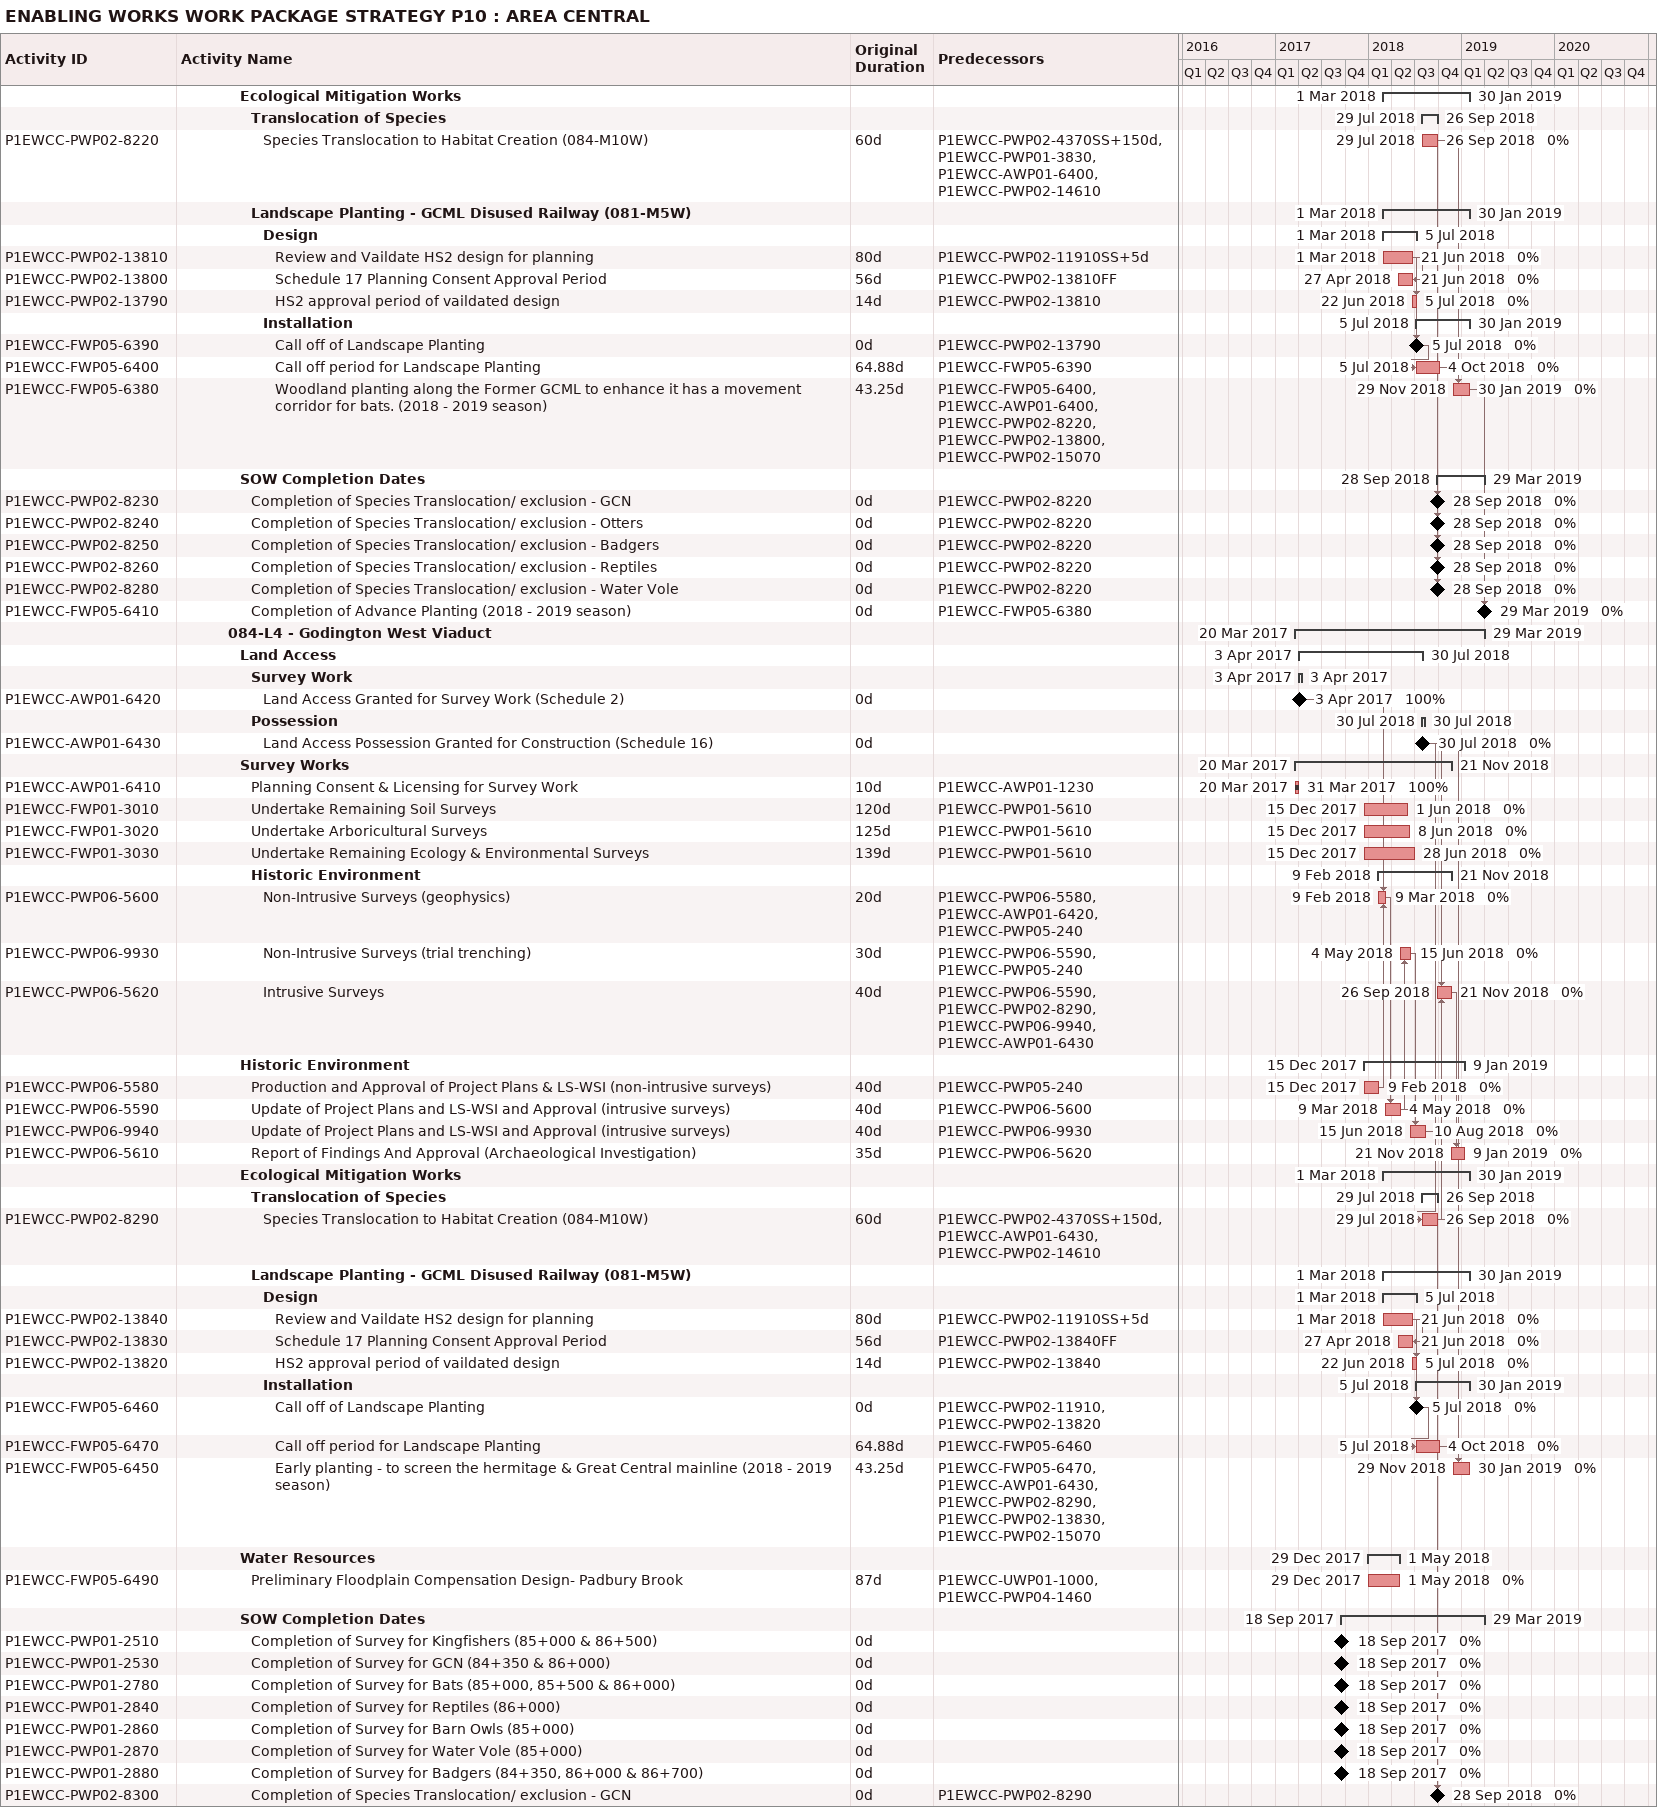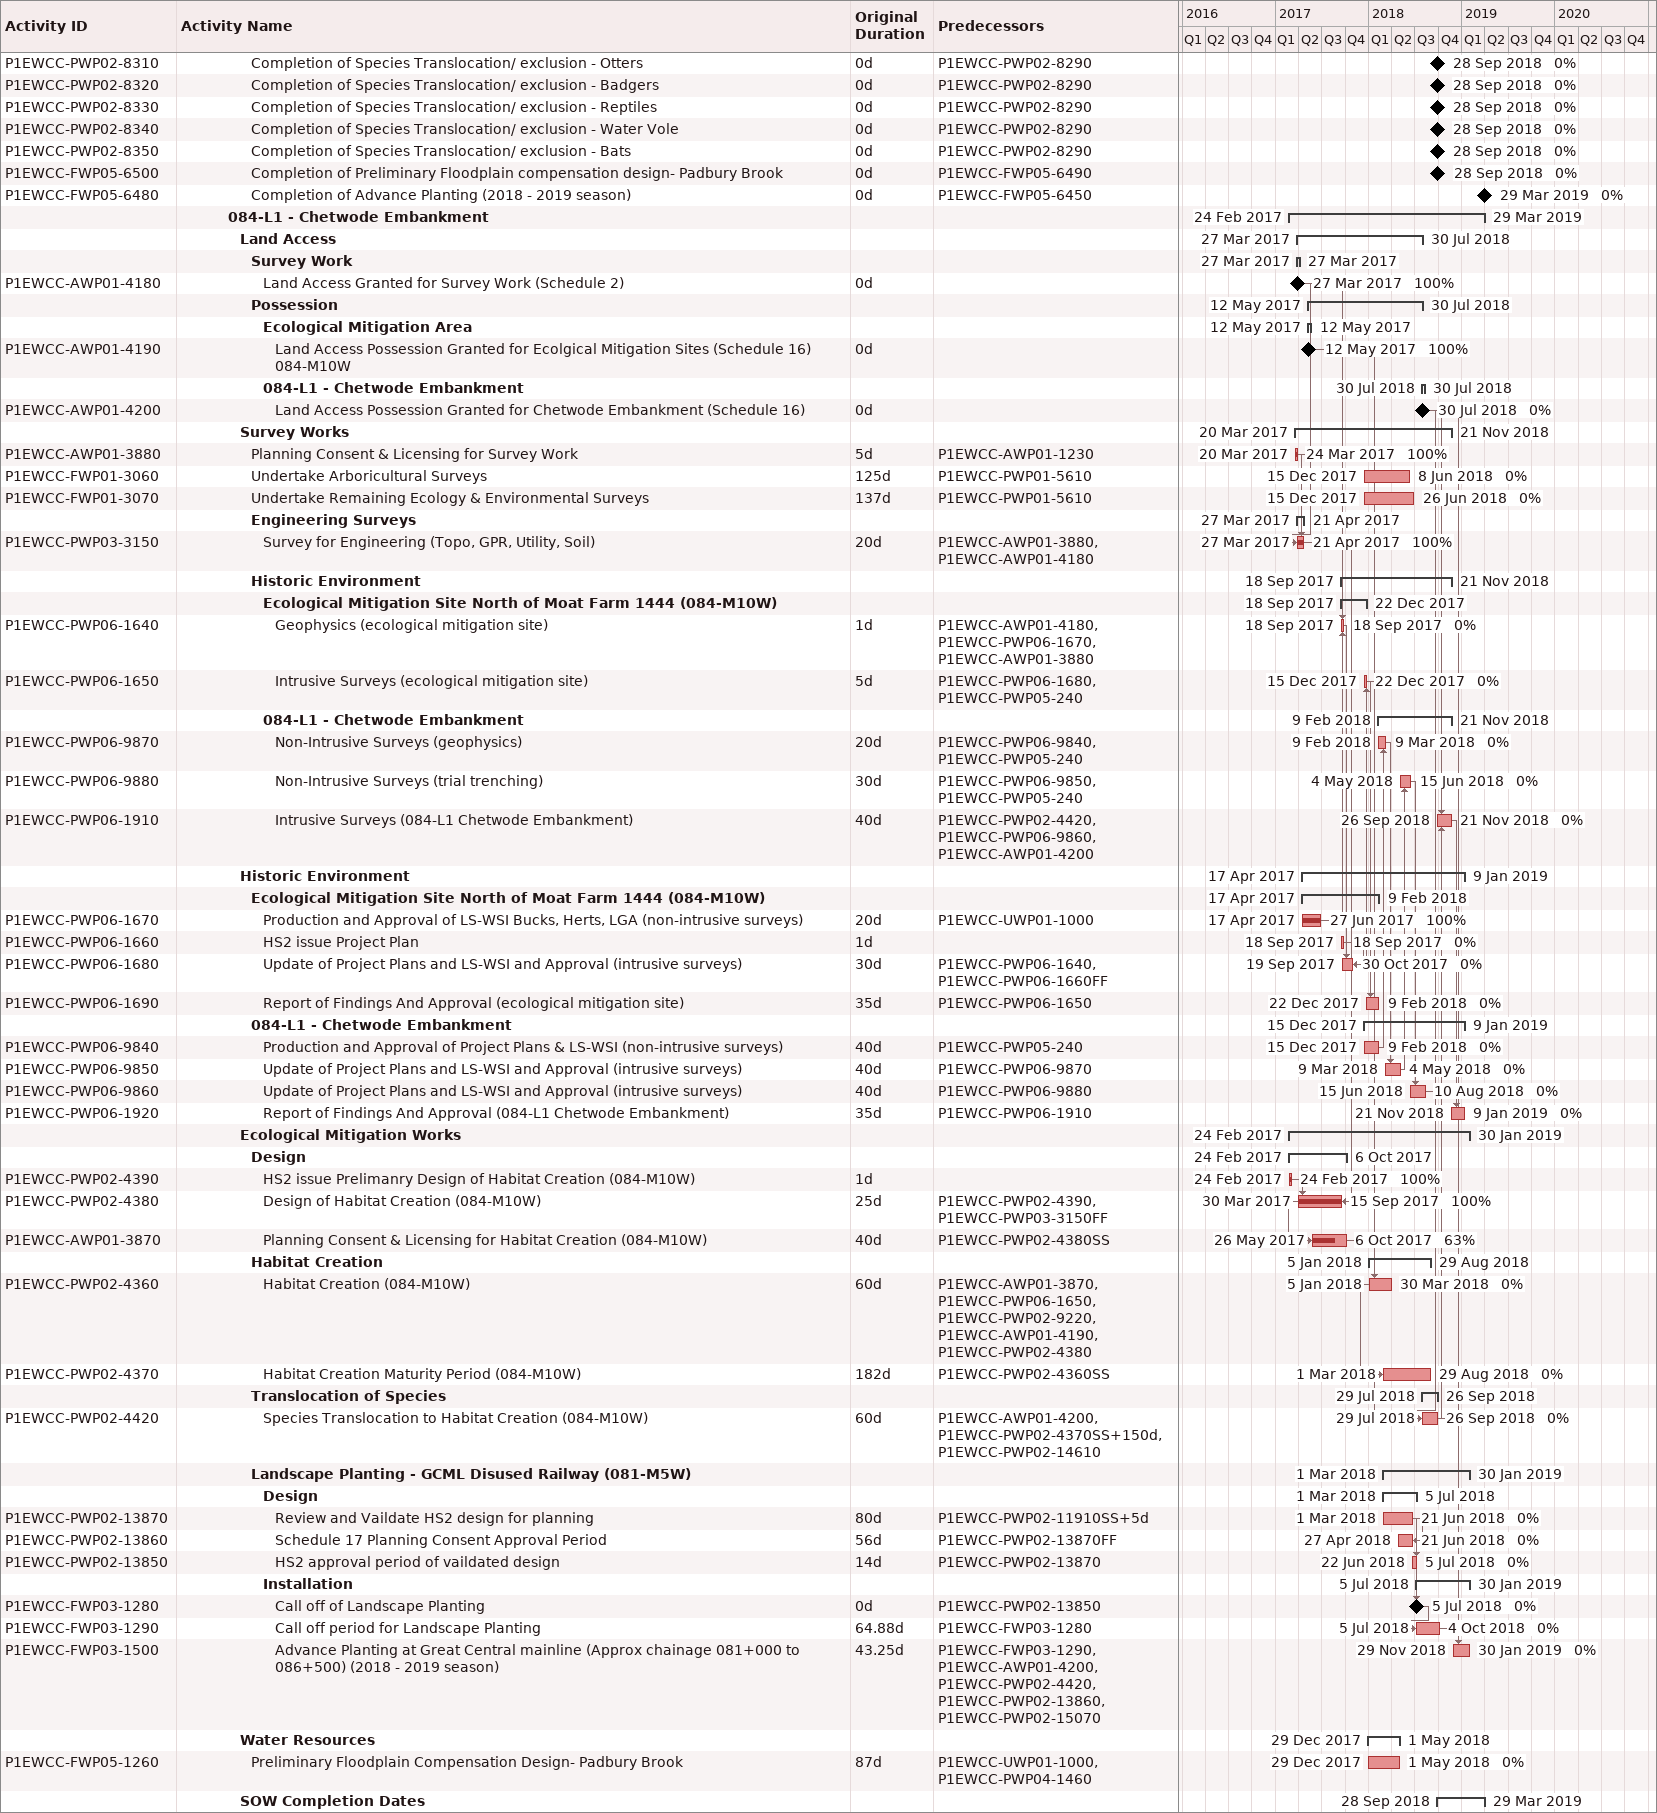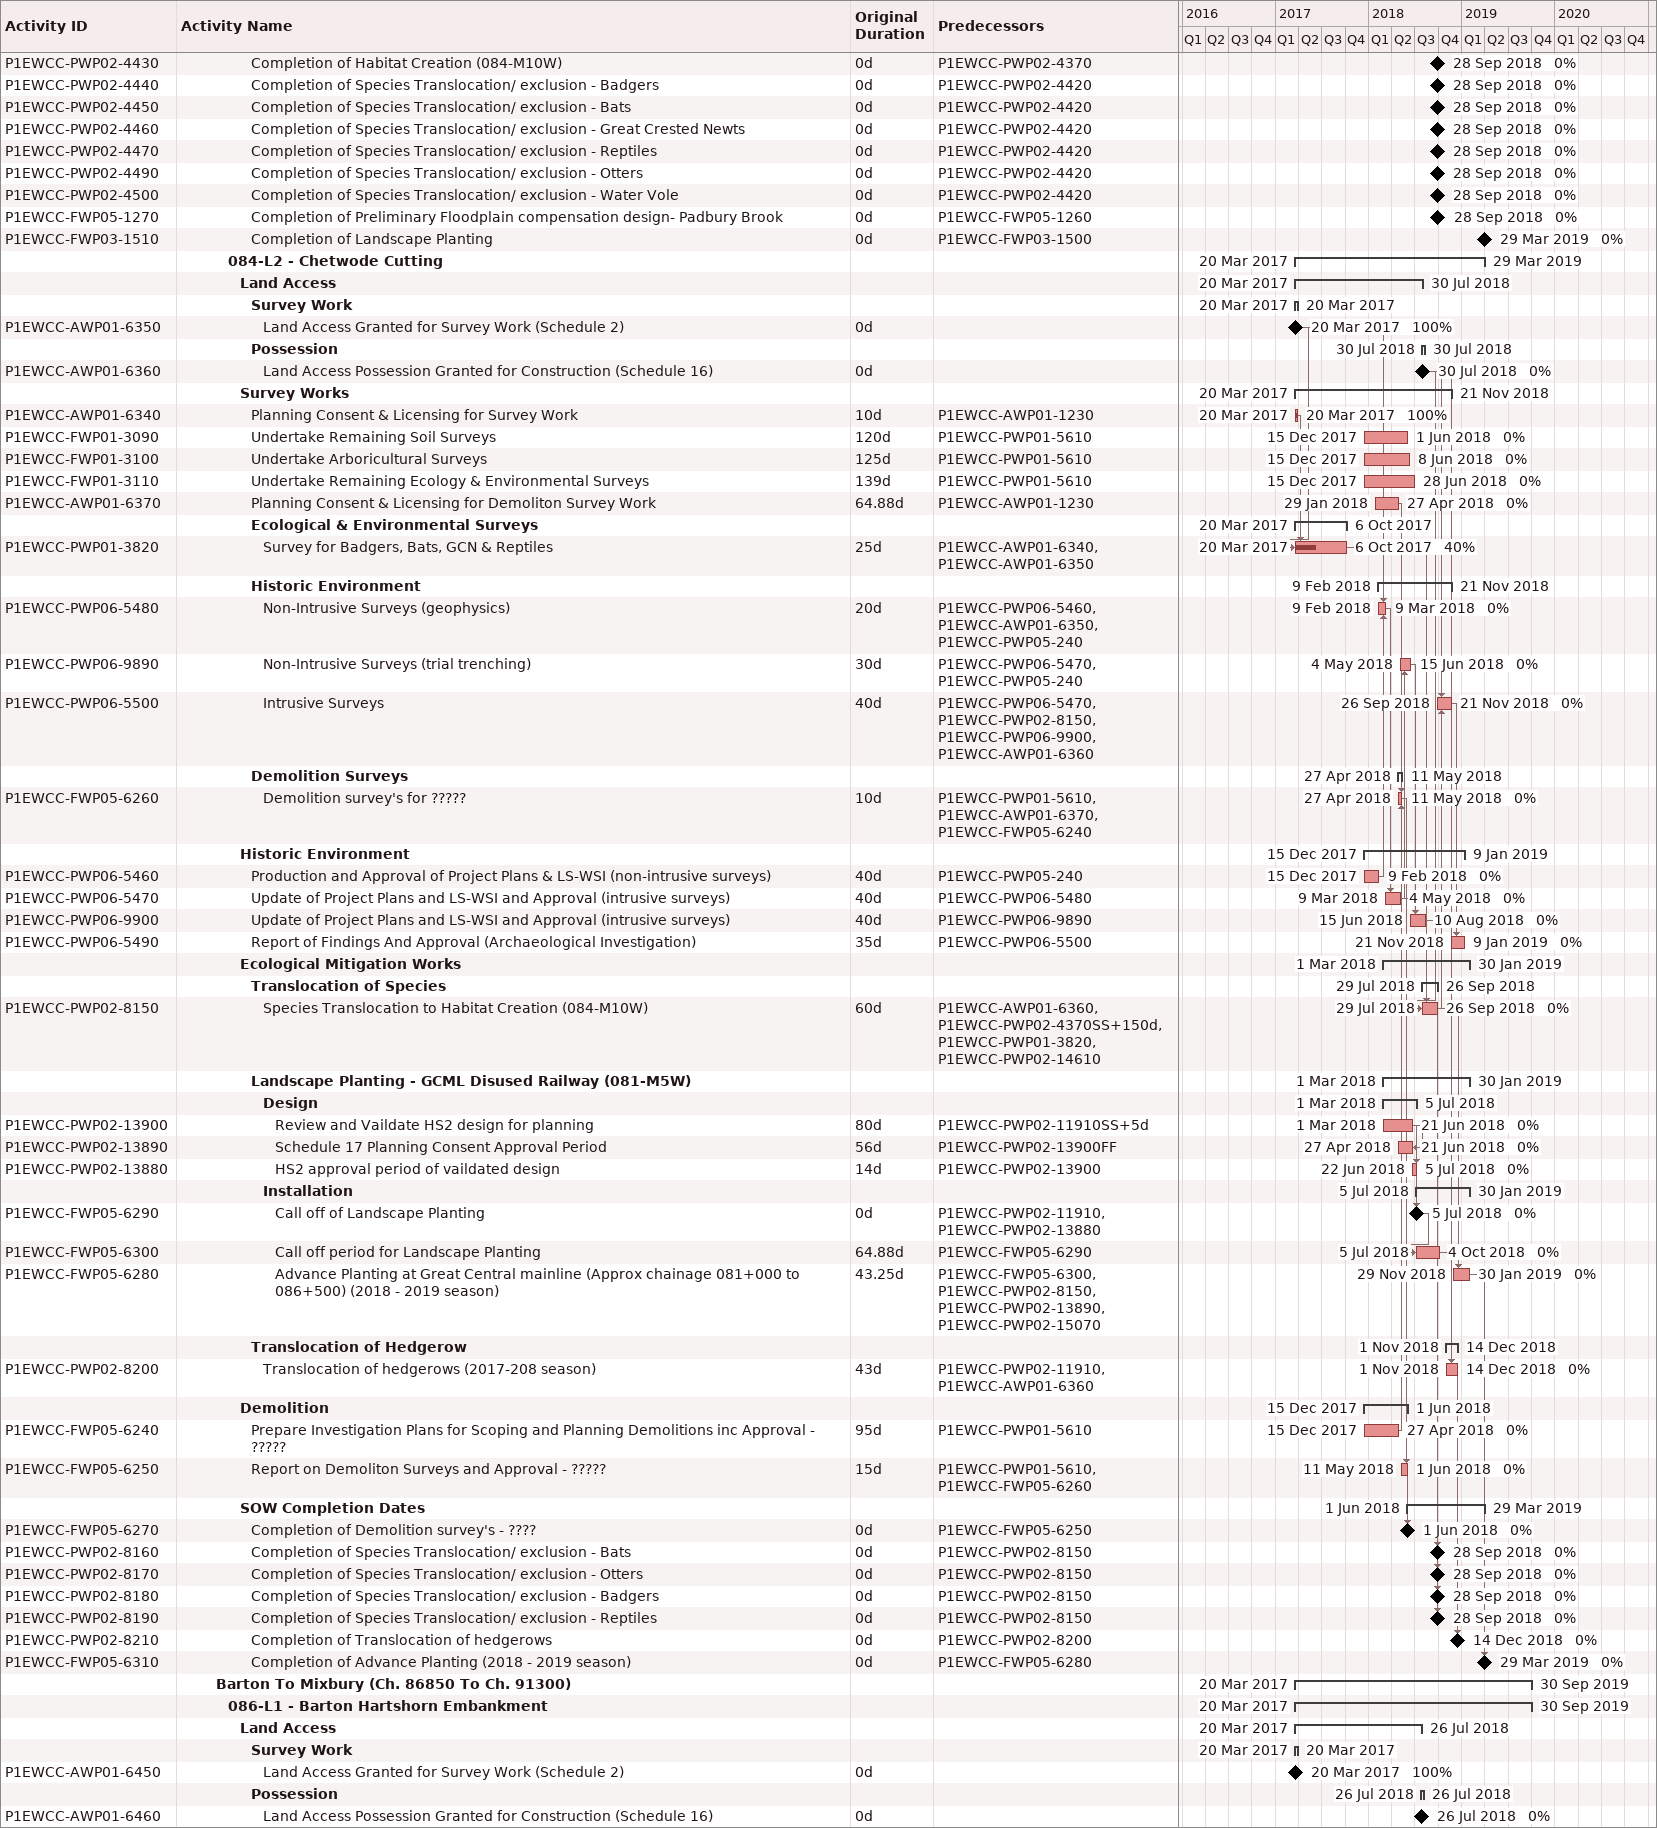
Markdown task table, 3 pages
ENABLING WORKS WORK PACKAGE STRATEGY P10 : AREA CENTRAL

| ID | Level | Task | Original duration | Start | Finish | Predecessors | % complete |
|---|---|---|---|---|---|---|---|
|  | 6 | **Ecological Mitigation Works** |  | 2018-03-01 | 2019-01-30 |  |  |
|  | 7 | **Translocation of Species** |  | 2018-07-29 | 2018-09-26 |  |  |
| P1EWCC-PWP02-8220 | 8 | Species Translocation to Habitat Creation (084-M10W) | 60d | 2018-07-29 | 2018-09-26 | P1EWCC-PWP02-4370SS+150d, P1EWCC-PWP01-3830, P1EWCC-AWP01-6400, P1EWCC-PWP02-14610 | 0 |
|  | 7 | **Landscape Planting - GCML Disused Railway (081-M5W)** |  | 2018-03-01 | 2019-01-30 |  |  |
|  | 8 | **Design** |  | 2018-03-01 | 2018-07-05 |  |  |
| P1EWCC-PWP02-13810 | 9 | Review and Vaildate HS2 design for planning | 80d | 2018-03-01 | 2018-06-21 | P1EWCC-PWP02-11910SS+5d | 0 |
| P1EWCC-PWP02-13800 | 9 | Schedule 17 Planning Consent Approval Period | 56d | 2018-04-27 | 2018-06-21 | P1EWCC-PWP02-13810FF | 0 |
| P1EWCC-PWP02-13790 | 9 | HS2 approval period of vaildated design | 14d | 2018-06-22 | 2018-07-05 | P1EWCC-PWP02-13810 | 0 |
|  | 8 | **Installation** |  | 2018-07-05 | 2019-01-30 |  |  |
| P1EWCC-FWP05-6390 | 9 | Call off of Landscape Planting | 0d | 2018-07-05 | 2018-07-05 | P1EWCC-PWP02-13790 | 0 |
| P1EWCC-FWP05-6400 | 9 | Call off period for Landscape Planting | 64.88d | 2018-07-05 | 2018-10-04 | P1EWCC-FWP05-6390 | 0 |
| P1EWCC-FWP05-6380 | 9 | Woodland planting along the Former GCML to enhance it has a movement corridor for bats. (2018 - 2019 season) | 43.25d | 2018-11-29 | 2019-01-30 | P1EWCC-FWP05-6400, P1EWCC-AWP01-6400, P1EWCC-PWP02-8220, P1EWCC-PWP02-13800, P1EWCC-PWP02-15070 | 0 |
|  | 6 | **SOW Completion Dates** |  | 2018-09-28 | 2019-03-29 |  |  |
| P1EWCC-PWP02-8230 | 7 | Completion of Species Translocation/ exclusion - GCN | 0d | 2018-09-28 | 2018-09-28 | P1EWCC-PWP02-8220 | 0 |
| P1EWCC-PWP02-8240 | 7 | Completion of Species Translocation/ exclusion - Otters | 0d | 2018-09-28 | 2018-09-28 | P1EWCC-PWP02-8220 | 0 |
| P1EWCC-PWP02-8250 | 7 | Completion of Species Translocation/ exclusion - Badgers | 0d | 2018-09-28 | 2018-09-28 | P1EWCC-PWP02-8220 | 0 |
| P1EWCC-PWP02-8260 | 7 | Completion of Species Translocation/ exclusion - Reptiles | 0d | 2018-09-28 | 2018-09-28 | P1EWCC-PWP02-8220 | 0 |
| P1EWCC-PWP02-8280 | 7 | Completion of Species Translocation/ exclusion - Water Vole | 0d | 2018-09-28 | 2018-09-28 | P1EWCC-PWP02-8220 | 0 |
| P1EWCC-FWP05-6410 | 7 | Completion of Advance Planting (2018 - 2019 season) | 0d | 2019-03-29 | 2019-03-29 | P1EWCC-FWP05-6380 | 0 |
|  | 5 | **084-L4 - Godington West Viaduct** |  | 2017-03-20 | 2019-03-29 |  |  |
|  | 6 | **Land Access** |  | 2017-04-03 | 2018-07-30 |  |  |
|  | 7 | **Survey Work** |  | 2017-04-03 | 2017-04-03 |  |  |
| P1EWCC-AWP01-6420 | 8 | Land Access Granted for Survey Work (Schedule 2) | 0d | 2017-04-03 | 2017-04-03 |  | 100 |
|  | 7 | **Possession** |  | 2018-07-30 | 2018-07-30 |  |  |
| P1EWCC-AWP01-6430 | 8 | Land Access Possession Granted for Construction (Schedule 16) | 0d | 2018-07-30 | 2018-07-30 |  | 0 |
|  | 6 | **Survey Works** |  | 2017-03-20 | 2018-11-21 |  |  |
| P1EWCC-AWP01-6410 | 7 | Planning Consent & Licensing for Survey Work | 10d | 2017-03-20 | 2017-03-31 | P1EWCC-AWP01-1230 | 100 |
| P1EWCC-FWP01-3010 | 7 | Undertake Remaining Soil Surveys | 120d | 2017-12-15 | 2018-06-01 | P1EWCC-PWP01-5610 | 0 |
| P1EWCC-FWP01-3020 | 7 | Undertake Arboricultural Surveys | 125d | 2017-12-15 | 2018-06-08 | P1EWCC-PWP01-5610 | 0 |
| P1EWCC-FWP01-3030 | 7 | Undertake Remaining Ecology & Environmental Surveys | 139d | 2017-12-15 | 2018-06-28 | P1EWCC-PWP01-5610 | 0 |
|  | 7 | **Historic Environment** |  | 2018-02-09 | 2018-11-21 |  |  |
| P1EWCC-PWP06-5600 | 8 | Non-Intrusive Surveys (geophysics) | 20d | 2018-02-09 | 2018-03-09 | P1EWCC-PWP06-5580, P1EWCC-AWP01-6420, P1EWCC-PWP05-240 | 0 |
| P1EWCC-PWP06-9930 | 8 | Non-Intrusive Surveys (trial trenching) | 30d | 2018-05-04 | 2018-06-15 | P1EWCC-PWP06-5590, P1EWCC-PWP05-240 | 0 |
| P1EWCC-PWP06-5620 | 8 | Intrusive Surveys | 40d | 2018-09-26 | 2018-11-21 | P1EWCC-PWP06-5590, P1EWCC-PWP02-8290, P1EWCC-PWP06-9940, P1EWCC-AWP01-6430 | 0 |
|  | 6 | **Historic Environment** |  | 2017-12-15 | 2019-01-09 |  |  |
| P1EWCC-PWP06-5580 | 7 | Production and Approval of Project Plans & LS-WSI (non-intrusive surveys) | 40d | 2017-12-15 | 2018-02-09 | P1EWCC-PWP05-240 | 0 |
| P1EWCC-PWP06-5590 | 7 | Update of Project Plans and LS-WSI and Approval (intrusive surveys) | 40d | 2018-03-09 | 2018-05-04 | P1EWCC-PWP06-5600 | 0 |
| P1EWCC-PWP06-9940 | 7 | Update of Project Plans and LS-WSI and Approval (intrusive surveys) | 40d | 2018-06-15 | 2018-08-10 | P1EWCC-PWP06-9930 | 0 |
| P1EWCC-PWP06-5610 | 7 | Report of Findings And Approval (Archaeological Investigation) | 35d | 2018-11-21 | 2019-01-09 | P1EWCC-PWP06-5620 | 0 |
|  | 6 | **Ecological Mitigation Works** |  | 2018-03-01 | 2019-01-30 |  |  |
|  | 7 | **Translocation of Species** |  | 2018-07-29 | 2018-09-26 |  |  |
| P1EWCC-PWP02-8290 | 8 | Species Translocation to Habitat Creation (084-M10W) | 60d | 2018-07-29 | 2018-09-26 | P1EWCC-PWP02-4370SS+150d, P1EWCC-AWP01-6430, P1EWCC-PWP02-14610 | 0 |
|  | 7 | **Landscape Planting - GCML Disused Railway (081-M5W)** |  | 2018-03-01 | 2019-01-30 |  |  |
|  | 8 | **Design** |  | 2018-03-01 | 2018-07-05 |  |  |
| P1EWCC-PWP02-13840 | 9 | Review and Vaildate HS2 design for planning | 80d | 2018-03-01 | 2018-06-21 | P1EWCC-PWP02-11910SS+5d | 0 |
| P1EWCC-PWP02-13830 | 9 | Schedule 17 Planning Consent Approval Period | 56d | 2018-04-27 | 2018-06-21 | P1EWCC-PWP02-13840FF | 0 |
| P1EWCC-PWP02-13820 | 9 | HS2 approval period of vaildated design | 14d | 2018-06-22 | 2018-07-05 | P1EWCC-PWP02-13840 | 0 |
|  | 8 | **Installation** |  | 2018-07-05 | 2019-01-30 |  |  |
| P1EWCC-FWP05-6460 | 9 | Call off of Landscape Planting | 0d | 2018-07-05 | 2018-07-05 | P1EWCC-PWP02-11910, P1EWCC-PWP02-13820 | 0 |
| P1EWCC-FWP05-6470 | 9 | Call off period for Landscape Planting | 64.88d | 2018-07-05 | 2018-10-04 | P1EWCC-FWP05-6460 | 0 |
| P1EWCC-FWP05-6450 | 9 | Early planting - to screen the hermitage & Great Central mainline (2018 - 2019 season) | 43.25d | 2018-11-29 | 2019-01-30 | P1EWCC-FWP05-6470, P1EWCC-AWP01-6430, P1EWCC-PWP02-8290, P1EWCC-PWP02-13830, P1EWCC-PWP02-15070 | 0 |
|  | 6 | **Water Resources** |  | 2017-12-29 | 2018-05-01 |  |  |
| P1EWCC-FWP05-6490 | 7 | Preliminary Floodplain Compensation Design- Padbury Brook | 87d | 2017-12-29 | 2018-05-01 | P1EWCC-UWP01-1000, P1EWCC-PWP04-1460 | 0 |
|  | 6 | **SOW Completion Dates** |  | 2017-09-18 | 2019-03-29 |  |  |
| P1EWCC-PWP01-2510 | 7 | Completion of Survey for Kingfishers (85+000 & 86+500) | 0d | 2017-09-18 | 2017-09-18 |  | 0 |
| P1EWCC-PWP01-2530 | 7 | Completion of Survey for GCN (84+350 & 86+000) | 0d | 2017-09-18 | 2017-09-18 |  | 0 |
| P1EWCC-PWP01-2780 | 7 | Completion of Survey for Bats (85+000, 85+500 & 86+000) | 0d | 2017-09-18 | 2017-09-18 |  | 0 |
| P1EWCC-PWP01-2840 | 7 | Completion of Survey for Reptiles (86+000) | 0d | 2017-09-18 | 2017-09-18 |  | 0 |
| P1EWCC-PWP01-2860 | 7 | Completion of Survey for Barn Owls (85+000) | 0d | 2017-09-18 | 2017-09-18 |  | 0 |
| P1EWCC-PWP01-2870 | 7 | Completion of Survey for Water Vole (85+000) | 0d | 2017-09-18 | 2017-09-18 |  | 0 |
| P1EWCC-PWP01-2880 | 7 | Completion of Survey for Badgers (84+350, 86+000 & 86+700) | 0d | 2017-09-18 | 2017-09-18 |  | 0 |
| P1EWCC-PWP02-8300 | 7 | Completion of Species Translocation/ exclusion - GCN | 0d | 2018-09-28 | 2018-09-28 | P1EWCC-PWP02-8290 | 0 |
| P1EWCC-PWP02-8310 | 7 | Completion of Species Translocation/ exclusion - Otters | 0d | 2018-09-28 | 2018-09-28 | P1EWCC-PWP02-8290 | 0 |
| P1EWCC-PWP02-8320 | 7 | Completion of Species Translocation/ exclusion - Badgers | 0d | 2018-09-28 | 2018-09-28 | P1EWCC-PWP02-8290 | 0 |
| P1EWCC-PWP02-8330 | 7 | Completion of Species Translocation/ exclusion - Reptiles | 0d | 2018-09-28 | 2018-09-28 | P1EWCC-PWP02-8290 | 0 |
| P1EWCC-PWP02-8340 | 7 | Completion of Species Translocation/ exclusion - Water Vole | 0d | 2018-09-28 | 2018-09-28 | P1EWCC-PWP02-8290 | 0 |
| P1EWCC-PWP02-8350 | 7 | Completion of Species Translocation/ exclusion - Bats | 0d | 2018-09-28 | 2018-09-28 | P1EWCC-PWP02-8290 | 0 |
| P1EWCC-FWP05-6500 | 7 | Completion of Preliminary Floodplain compensation design- Padbury Brook | 0d | 2018-09-28 | 2018-09-28 | P1EWCC-FWP05-6490 | 0 |
| P1EWCC-FWP05-6480 | 7 | Completion of Advance Planting (2018 - 2019 season) | 0d | 2019-03-29 | 2019-03-29 | P1EWCC-FWP05-6450 | 0 |
|  | 5 | **084-L1 - Chetwode Embankment** |  | 2017-02-24 | 2019-03-29 |  |  |
|  | 6 | **Land Access** |  | 2017-03-27 | 2018-07-30 |  |  |
|  | 7 | **Survey Work** |  | 2017-03-27 | 2017-03-27 |  |  |
| P1EWCC-AWP01-4180 | 8 | Land Access Granted for Survey Work (Schedule 2) | 0d | 2017-03-27 | 2017-03-27 |  | 100 |
|  | 7 | **Possession** |  | 2017-05-12 | 2018-07-30 |  |  |
|  | 8 | **Ecological Mitigation Area** |  | 2017-05-12 | 2017-05-12 |  |  |
| P1EWCC-AWP01-4190 | 9 | Land Access Possession Granted for Ecolgical Mitigation Sites (Schedule 16) 084-M10W | 0d | 2017-05-12 | 2017-05-12 |  | 100 |
|  | 8 | **084-L1 - Chetwode Embankment** |  | 2018-07-30 | 2018-07-30 |  |  |
| P1EWCC-AWP01-4200 | 9 | Land Access Possession Granted for Chetwode Embankment (Schedule 16) | 0d | 2018-07-30 | 2018-07-30 |  | 0 |
|  | 6 | **Survey Works** |  | 2017-03-20 | 2018-11-21 |  |  |
| P1EWCC-AWP01-3880 | 7 | Planning Consent & Licensing for Survey Work | 5d | 2017-03-20 | 2017-03-24 | P1EWCC-AWP01-1230 | 100 |
| P1EWCC-FWP01-3060 | 7 | Undertake Arboricultural Surveys | 125d | 2017-12-15 | 2018-06-08 | P1EWCC-PWP01-5610 | 0 |
| P1EWCC-FWP01-3070 | 7 | Undertake Remaining Ecology & Environmental Surveys | 137d | 2017-12-15 | 2018-06-26 | P1EWCC-PWP01-5610 | 0 |
|  | 7 | **Engineering Surveys** |  | 2017-03-27 | 2017-04-21 |  |  |
| P1EWCC-PWP03-3150 | 8 | Survey for Engineering (Topo, GPR, Utility, Soil) | 20d | 2017-03-27 | 2017-04-21 | P1EWCC-AWP01-3880, P1EWCC-AWP01-4180 | 100 |
|  | 7 | **Historic Environment** |  | 2017-09-18 | 2018-11-21 |  |  |
|  | 8 | **Ecological Mitigation Site North of Moat Farm 1444 (084-M10W)** |  | 2017-09-18 | 2017-12-22 |  |  |
| P1EWCC-PWP06-1640 | 9 | Geophysics (ecological mitigation site) | 1d | 2017-09-18 | 2017-09-18 | P1EWCC-AWP01-4180, P1EWCC-PWP06-1670, P1EWCC-AWP01-3880 | 0 |
| P1EWCC-PWP06-1650 | 9 | Intrusive Surveys (ecological mitigation site) | 5d | 2017-12-15 | 2017-12-22 | P1EWCC-PWP06-1680, P1EWCC-PWP05-240 | 0 |
|  | 8 | **084-L1 - Chetwode Embankment** |  | 2018-02-09 | 2018-11-21 |  |  |
| P1EWCC-PWP06-9870 | 9 | Non-Intrusive Surveys (geophysics) | 20d | 2018-02-09 | 2018-03-09 | P1EWCC-PWP06-9840, P1EWCC-PWP05-240 | 0 |
| P1EWCC-PWP06-9880 | 9 | Non-Intrusive Surveys (trial trenching) | 30d | 2018-05-04 | 2018-06-15 | P1EWCC-PWP06-9850, P1EWCC-PWP05-240 | 0 |
| P1EWCC-PWP06-1910 | 9 | Intrusive Surveys (084-L1 Chetwode Embankment) | 40d | 2018-09-26 | 2018-11-21 | P1EWCC-PWP02-4420, P1EWCC-PWP06-9860, P1EWCC-AWP01-4200 | 0 |
|  | 6 | **Historic Environment** |  | 2017-04-17 | 2019-01-09 |  |  |
|  | 7 | **Ecological Mitigation Site North of Moat Farm 1444 (084-M10W)** |  | 2017-04-17 | 2018-02-09 |  |  |
| P1EWCC-PWP06-1670 | 8 | Production and Approval of LS-WSI Bucks, Herts, LGA (non-intrusive surveys) | 20d | 2017-04-17 | 2017-06-27 | P1EWCC-UWP01-1000 | 100 |
| P1EWCC-PWP06-1660 | 8 | HS2 issue Project Plan | 1d | 2017-09-18 | 2017-09-18 |  | 0 |
| P1EWCC-PWP06-1680 | 8 | Update of Project Plans and LS-WSI and Approval (intrusive surveys) | 30d | 2017-09-19 | 2017-10-30 | P1EWCC-PWP06-1640, P1EWCC-PWP06-1660FF | 0 |
| P1EWCC-PWP06-1690 | 8 | Report of Findings And Approval (ecological mitigation site) | 35d | 2017-12-22 | 2018-02-09 | P1EWCC-PWP06-1650 | 0 |
|  | 7 | **084-L1 - Chetwode Embankment** |  | 2017-12-15 | 2019-01-09 |  |  |
| P1EWCC-PWP06-9840 | 8 | Production and Approval of Project Plans & LS-WSI (non-intrusive surveys) | 40d | 2017-12-15 | 2018-02-09 | P1EWCC-PWP05-240 | 0 |
| P1EWCC-PWP06-9850 | 8 | Update of Project Plans and LS-WSI and Approval (intrusive surveys) | 40d | 2018-03-09 | 2018-05-04 | P1EWCC-PWP06-9870 | 0 |
| P1EWCC-PWP06-9860 | 8 | Update of Project Plans and LS-WSI and Approval (intrusive surveys) | 40d | 2018-06-15 | 2018-08-10 | P1EWCC-PWP06-9880 | 0 |
| P1EWCC-PWP06-1920 | 8 | Report of Findings And Approval (084-L1 Chetwode Embankment) | 35d | 2018-11-21 | 2019-01-09 | P1EWCC-PWP06-1910 | 0 |
|  | 6 | **Ecological Mitigation Works** |  | 2017-02-24 | 2019-01-30 |  |  |
|  | 7 | **Design** |  | 2017-02-24 | 2017-10-06 |  |  |
| P1EWCC-PWP02-4390 | 8 | HS2 issue Prelimanry Design of Habitat Creation (084-M10W) | 1d | 2017-02-24 | 2017-02-24 |  | 100 |
| P1EWCC-PWP02-4380 | 8 | Design of Habitat Creation (084-M10W) | 25d | 2017-03-30 | 2017-09-15 | P1EWCC-PWP02-4390, P1EWCC-PWP03-3150FF | 100 |
| P1EWCC-AWP01-3870 | 8 | Planning Consent & Licensing for Habitat Creation (084-M10W) | 40d | 2017-05-26 | 2017-10-06 | P1EWCC-PWP02-4380SS | 63 |
|  | 7 | **Habitat Creation** |  | 2018-01-05 | 2018-08-29 |  |  |
| P1EWCC-PWP02-4360 | 8 | Habitat Creation (084-M10W) | 60d | 2018-01-05 | 2018-03-30 | P1EWCC-AWP01-3870, P1EWCC-PWP06-1650, P1EWCC-PWP02-9220, P1EWCC-AWP01-4190, P1EWCC-PWP02-4380 | 0 |
| P1EWCC-PWP02-4370 | 8 | Habitat Creation Maturity Period (084-M10W) | 182d | 2018-03-01 | 2018-08-29 | P1EWCC-PWP02-4360SS | 0 |
|  | 7 | **Translocation of Species** |  | 2018-07-29 | 2018-09-26 |  |  |
| P1EWCC-PWP02-4420 | 8 | Species Translocation to Habitat Creation (084-M10W) | 60d | 2018-07-29 | 2018-09-26 | P1EWCC-AWP01-4200, P1EWCC-PWP02-4370SS+150d, P1EWCC-PWP02-14610 | 0 |
|  | 7 | **Landscape Planting - GCML Disused Railway (081-M5W)** |  | 2018-03-01 | 2019-01-30 |  |  |
|  | 8 | **Design** |  | 2018-03-01 | 2018-07-05 |  |  |
| P1EWCC-PWP02-13870 | 9 | Review and Vaildate HS2 design for planning | 80d | 2018-03-01 | 2018-06-21 | P1EWCC-PWP02-11910SS+5d | 0 |
| P1EWCC-PWP02-13860 | 9 | Schedule 17 Planning Consent Approval Period | 56d | 2018-04-27 | 2018-06-21 | P1EWCC-PWP02-13870FF | 0 |
| P1EWCC-PWP02-13850 | 9 | HS2 approval period of vaildated design | 14d | 2018-06-22 | 2018-07-05 | P1EWCC-PWP02-13870 | 0 |
|  | 8 | **Installation** |  | 2018-07-05 | 2019-01-30 |  |  |
| P1EWCC-FWP03-1280 | 9 | Call off of Landscape Planting | 0d | 2018-07-05 | 2018-07-05 | P1EWCC-PWP02-13850 | 0 |
| P1EWCC-FWP03-1290 | 9 | Call off period for Landscape Planting | 64.88d | 2018-07-05 | 2018-10-04 | P1EWCC-FWP03-1280 | 0 |
| P1EWCC-FWP03-1500 | 9 | Advance Planting at Great Central mainline (Approx chainage 081+000 to 086+500) (2018 - 2019 season) | 43.25d | 2018-11-29 | 2019-01-30 | P1EWCC-FWP03-1290, P1EWCC-AWP01-4200, P1EWCC-PWP02-4420, P1EWCC-PWP02-13860, P1EWCC-PWP02-15070 | 0 |
|  | 6 | **Water Resources** |  | 2017-12-29 | 2018-05-01 |  |  |
| P1EWCC-FWP05-1260 | 7 | Preliminary Floodplain Compensation Design- Padbury Brook | 87d | 2017-12-29 | 2018-05-01 | P1EWCC-UWP01-1000, P1EWCC-PWP04-1460 | 0 |
|  | 6 | **SOW Completion Dates** |  | 2018-09-28 | 2019-03-29 |  |  |
| P1EWCC-PWP02-4430 | 7 | Completion of Habitat Creation (084-M10W) | 0d | 2018-09-28 | 2018-09-28 | P1EWCC-PWP02-4370 | 0 |
| P1EWCC-PWP02-4440 | 7 | Completion of Species Translocation/ exclusion - Badgers | 0d | 2018-09-28 | 2018-09-28 | P1EWCC-PWP02-4420 | 0 |
| P1EWCC-PWP02-4450 | 7 | Completion of Species Translocation/ exclusion - Bats | 0d | 2018-09-28 | 2018-09-28 | P1EWCC-PWP02-4420 | 0 |
| P1EWCC-PWP02-4460 | 7 | Completion of Species Translocation/ exclusion - Great Crested Newts | 0d | 2018-09-28 | 2018-09-28 | P1EWCC-PWP02-4420 | 0 |
| P1EWCC-PWP02-4470 | 7 | Completion of Species Translocation/ exclusion - Reptiles | 0d | 2018-09-28 | 2018-09-28 | P1EWCC-PWP02-4420 | 0 |
| P1EWCC-PWP02-4490 | 7 | Completion of Species Translocation/ exclusion - Otters | 0d | 2018-09-28 | 2018-09-28 | P1EWCC-PWP02-4420 | 0 |
| P1EWCC-PWP02-4500 | 7 | Completion of Species Translocation/ exclusion - Water Vole | 0d | 2018-09-28 | 2018-09-28 | P1EWCC-PWP02-4420 | 0 |
| P1EWCC-FWP05-1270 | 7 | Completion of Preliminary Floodplain compensation design- Padbury Brook | 0d | 2018-09-28 | 2018-09-28 | P1EWCC-FWP05-1260 | 0 |
| P1EWCC-FWP03-1510 | 7 | Completion of Landscape Planting | 0d | 2019-03-29 | 2019-03-29 | P1EWCC-FWP03-1500 | 0 |
|  | 5 | **084-L2 - Chetwode Cutting** |  | 2017-03-20 | 2019-03-29 |  |  |
|  | 6 | **Land Access** |  | 2017-03-20 | 2018-07-30 |  |  |
|  | 7 | **Survey Work** |  | 2017-03-20 | 2017-03-20 |  |  |
| P1EWCC-AWP01-6350 | 8 | Land Access Granted for Survey Work (Schedule 2) | 0d | 2017-03-20 | 2017-03-20 |  | 100 |
|  | 7 | **Possession** |  | 2018-07-30 | 2018-07-30 |  |  |
| P1EWCC-AWP01-6360 | 8 | Land Access Possession Granted for Construction (Schedule 16) | 0d | 2018-07-30 | 2018-07-30 |  | 0 |
|  | 6 | **Survey Works** |  | 2017-03-20 | 2018-11-21 |  |  |
| P1EWCC-AWP01-6340 | 7 | Planning Consent & Licensing for Survey Work | 10d | 2017-03-20 | 2017-03-20 | P1EWCC-AWP01-1230 | 100 |
| P1EWCC-FWP01-3090 | 7 | Undertake Remaining Soil Surveys | 120d | 2017-12-15 | 2018-06-01 | P1EWCC-PWP01-5610 | 0 |
| P1EWCC-FWP01-3100 | 7 | Undertake Arboricultural Surveys | 125d | 2017-12-15 | 2018-06-08 | P1EWCC-PWP01-5610 | 0 |
| P1EWCC-FWP01-3110 | 7 | Undertake Remaining Ecology & Environmental Surveys | 139d | 2017-12-15 | 2018-06-28 | P1EWCC-PWP01-5610 | 0 |
| P1EWCC-AWP01-6370 | 7 | Planning Consent & Licensing for Demoliton Survey Work | 64.88d | 2018-01-29 | 2018-04-27 | P1EWCC-AWP01-1230 | 0 |
|  | 7 | **Ecological & Environmental Surveys** |  | 2017-03-20 | 2017-10-06 |  |  |
| P1EWCC-PWP01-3820 | 8 | Survey for Badgers, Bats, GCN & Reptiles | 25d | 2017-03-20 | 2017-10-06 | P1EWCC-AWP01-6340, P1EWCC-AWP01-6350 | 40 |
|  | 7 | **Historic Environment** |  | 2018-02-09 | 2018-11-21 |  |  |
| P1EWCC-PWP06-5480 | 8 | Non-Intrusive Surveys (geophysics) | 20d | 2018-02-09 | 2018-03-09 | P1EWCC-PWP06-5460, P1EWCC-AWP01-6350, P1EWCC-PWP05-240 | 0 |
| P1EWCC-PWP06-9890 | 8 | Non-Intrusive Surveys (trial trenching) | 30d | 2018-05-04 | 2018-06-15 | P1EWCC-PWP06-5470, P1EWCC-PWP05-240 | 0 |
| P1EWCC-PWP06-5500 | 8 | Intrusive Surveys | 40d | 2018-09-26 | 2018-11-21 | P1EWCC-PWP06-5470, P1EWCC-PWP02-8150, P1EWCC-PWP06-9900, P1EWCC-AWP01-6360 | 0 |
|  | 7 | **Demolition Surveys** |  | 2018-04-27 | 2018-05-11 |  |  |
| P1EWCC-FWP05-6260 | 8 | Demolition survey's for ????? | 10d | 2018-04-27 | 2018-05-11 | P1EWCC-PWP01-5610, P1EWCC-AWP01-6370, P1EWCC-FWP05-6240 | 0 |
|  | 6 | **Historic Environment** |  | 2017-12-15 | 2019-01-09 |  |  |
| P1EWCC-PWP06-5460 | 7 | Production and Approval of Project Plans & LS-WSI (non-intrusive surveys) | 40d | 2017-12-15 | 2018-02-09 | P1EWCC-PWP05-240 | 0 |
| P1EWCC-PWP06-5470 | 7 | Update of Project Plans and LS-WSI and Approval (intrusive surveys) | 40d | 2018-03-09 | 2018-05-04 | P1EWCC-PWP06-5480 | 0 |
| P1EWCC-PWP06-9900 | 7 | Update of Project Plans and LS-WSI and Approval (intrusive surveys) | 40d | 2018-06-15 | 2018-08-10 | P1EWCC-PWP06-9890 | 0 |
| P1EWCC-PWP06-5490 | 7 | Report of Findings And Approval (Archaeological Investigation) | 35d | 2018-11-21 | 2019-01-09 | P1EWCC-PWP06-5500 | 0 |
|  | 6 | **Ecological Mitigation Works** |  | 2018-03-01 | 2019-01-30 |  |  |
|  | 7 | **Translocation of Species** |  | 2018-07-29 | 2018-09-26 |  |  |
| P1EWCC-PWP02-8150 | 8 | Species Translocation to Habitat Creation (084-M10W) | 60d | 2018-07-29 | 2018-09-26 | P1EWCC-AWP01-6360, P1EWCC-PWP02-4370SS+150d, P1EWCC-PWP01-3820, P1EWCC-PWP02-14610 | 0 |
|  | 7 | **Landscape Planting - GCML Disused Railway (081-M5W)** |  | 2018-03-01 | 2019-01-30 |  |  |
|  | 8 | **Design** |  | 2018-03-01 | 2018-07-05 |  |  |
| P1EWCC-PWP02-13900 | 9 | Review and Vaildate HS2 design for planning | 80d | 2018-03-01 | 2018-06-21 | P1EWCC-PWP02-11910SS+5d | 0 |
| P1EWCC-PWP02-13890 | 9 | Schedule 17 Planning Consent Approval Period | 56d | 2018-04-27 | 2018-06-21 | P1EWCC-PWP02-13900FF | 0 |
| P1EWCC-PWP02-13880 | 9 | HS2 approval period of vaildated design | 14d | 2018-06-22 | 2018-07-05 | P1EWCC-PWP02-13900 | 0 |
|  | 8 | **Installation** |  | 2018-07-05 | 2019-01-30 |  |  |
| P1EWCC-FWP05-6290 | 9 | Call off of Landscape Planting | 0d | 2018-07-05 | 2018-07-05 | P1EWCC-PWP02-11910, P1EWCC-PWP02-13880 | 0 |
| P1EWCC-FWP05-6300 | 9 | Call off period for Landscape Planting | 64.88d | 2018-07-05 | 2018-10-04 | P1EWCC-FWP05-6290 | 0 |
| P1EWCC-FWP05-6280 | 9 | Advance Planting at Great Central mainline (Approx chainage 081+000 to 086+500) (2018 - 2019 season) | 43.25d | 2018-11-29 | 2019-01-30 | P1EWCC-FWP05-6300, P1EWCC-PWP02-8150, P1EWCC-PWP02-13890, P1EWCC-PWP02-15070 | 0 |
|  | 7 | **Translocation of Hedgerow** |  | 2018-11-01 | 2018-12-14 |  |  |
| P1EWCC-PWP02-8200 | 8 | Translocation of hedgerows (2017-208 season) | 43d | 2018-11-01 | 2018-12-14 | P1EWCC-PWP02-11910, P1EWCC-AWP01-6360 | 0 |
|  | 6 | **Demolition** |  | 2017-12-15 | 2018-06-01 |  |  |
| P1EWCC-FWP05-6240 | 7 | Prepare Investigation Plans for Scoping and Planning Demolitions inc Approval - ????? | 95d | 2017-12-15 | 2018-04-27 | P1EWCC-PWP01-5610 | 0 |
| P1EWCC-FWP05-6250 | 7 | Report on Demoliton Surveys and Approval - ????? | 15d | 2018-05-11 | 2018-06-01 | P1EWCC-PWP01-5610, P1EWCC-FWP05-6260 | 0 |
|  | 6 | **SOW Completion Dates** |  | 2018-06-01 | 2019-03-29 |  |  |
| P1EWCC-FWP05-6270 | 7 | Completion of Demolition survey's - ???? | 0d | 2018-06-01 | 2018-06-01 | P1EWCC-FWP05-6250 | 0 |
| P1EWCC-PWP02-8160 | 7 | Completion of Species Translocation/ exclusion - Bats | 0d | 2018-09-28 | 2018-09-28 | P1EWCC-PWP02-8150 | 0 |
| P1EWCC-PWP02-8170 | 7 | Completion of Species Translocation/ exclusion - Otters | 0d | 2018-09-28 | 2018-09-28 | P1EWCC-PWP02-8150 | 0 |
| P1EWCC-PWP02-8180 | 7 | Completion of Species Translocation/ exclusion - Badgers | 0d | 2018-09-28 | 2018-09-28 | P1EWCC-PWP02-8150 | 0 |
| P1EWCC-PWP02-8190 | 7 | Completion of Species Translocation/ exclusion - Reptiles | 0d | 2018-09-28 | 2018-09-28 | P1EWCC-PWP02-8150 | 0 |
| P1EWCC-PWP02-8210 | 7 | Completion of Translocation of hedgerows | 0d | 2018-12-14 | 2018-12-14 | P1EWCC-PWP02-8200 | 0 |
| P1EWCC-FWP05-6310 | 7 | Completion of Advance Planting (2018 - 2019 season) | 0d | 2019-03-29 | 2019-03-29 | P1EWCC-FWP05-6280 | 0 |
|  | 4 | **Barton To Mixbury (Ch. 86850 To Ch. 91300)** |  | 2017-03-20 | 2019-09-30 |  |  |
|  | 5 | **086-L1 - Barton Hartshorn Embankment** |  | 2017-03-20 | 2019-09-30 |  |  |
|  | 6 | **Land Access** |  | 2017-03-20 | 2018-07-26 |  |  |
|  | 7 | **Survey Work** |  | 2017-03-20 | 2017-03-20 |  |  |
| P1EWCC-AWP01-6450 | 8 | Land Access Granted for Survey Work (Schedule 2) | 0d | 2017-03-20 | 2017-03-20 |  | 100 |
|  | 7 | **Possession** |  | 2018-07-26 | 2018-07-26 |  |  |
| P1EWCC-AWP01-6460 | 8 | Land Access Possession Granted for Construction (Schedule 16) | 0d | 2018-07-26 | 2018-07-26 |  | 0 |
